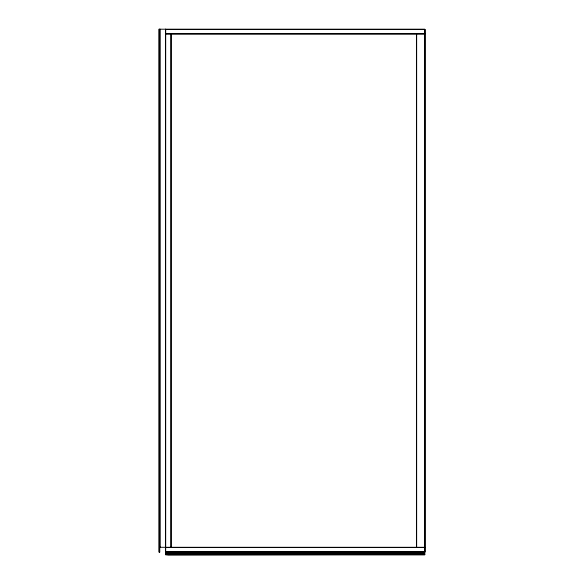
<?xml version="1.0" encoding="UTF-8"?>
<svg xmlns="http://www.w3.org/2000/svg" width="584" height="584" viewBox="0 0 584 584"><rect width="100%" height="100%" fill="white"/><g stroke="black" fill="none" stroke-linecap="round" stroke-linejoin="round"><path stroke-width="0.88" d="M165.688 29.419L424.991 29.419L424.991 551.873L165.469 551.873L165.469 29.2M165.688 33.784L424.729 33.784M165.688 34.003L424.729 34.003M159.79 547.296L424.729 547.296M165.688 547.507L424.729 547.507M165.688 552.092L424.729 552.092M165.688 552.223L424.729 552.223M165.688 552.354L424.729 552.354M165.688 553.836L167.506 553.836M424.729 553.836L167.718 553.836L424.729 554.187M165.688 553.968L167.506 553.968M167.718 553.968L424.729 553.968M165.688 554.187L167.506 554.187M165.688 554.45L167.506 554.45M424.729 554.45L167.732 554.8L167.703 551.873M165.688 554.669L424.729 554.669M424.86 29.419L424.86 551.873M424.51 29.419L424.51 551.873M416.655 34.003L416.655 547.296M416.436 34.003L416.436 547.296M171.141 34.003L171.141 547.296M170.922 34.003L170.922 547.296M165.695 29.2L165.688 554.8L424.729 554.8L424.729 29.2L159.009 29.2L159.009 552.092L159.79 552.092L159.746 546.631M160.228 29.2L160.228 547.296M159.49 29.2L159.49 552.092M159.228 29.2L159.271 552.092"/></g></svg>
